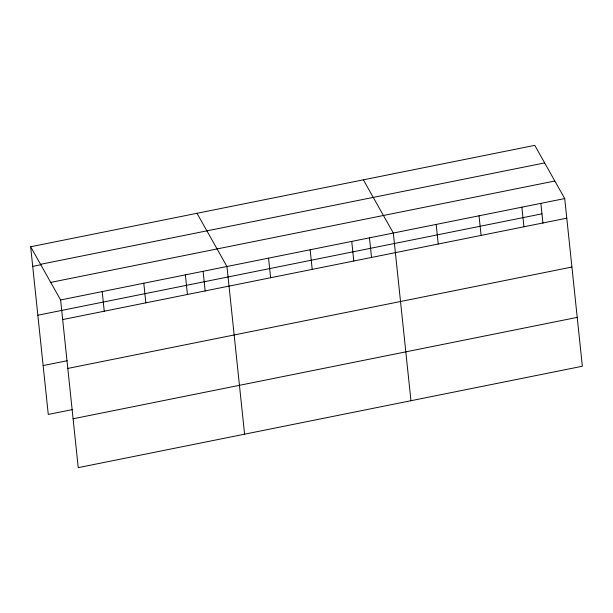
<?xml version="1.0" encoding="UTF-8"?>
<svg xmlns="http://www.w3.org/2000/svg" width="613" height="613" viewBox="0 0 613 613"><rect width="100%" height="100%" fill="white"/><g stroke="black" fill="none" stroke-linecap="round" stroke-linejoin="round"><path stroke-width="0.92" d="M30.65 246.755L534.766 145.358L564.726 198.566L582.35 366.245L78.234 467.642L60.61 299.964L30.65 246.755L48.274 414.434L72.303 409.599M40.535 264.318L544.658 162.92M32.711 266.364L41.025 264.686M50.718 282.401L554.842 181.011M60.61 299.964L564.726 198.566M37.845 315.22L541.969 213.83M62.672 319.572L566.787 218.174M43.14 365.57L67.169 360.735M67.805 368.428L571.921 267.038M73.093 418.779L577.216 317.381M363.371 179.839L393.324 233.04L410.948 400.718M197.011 213.293L226.963 266.502L244.587 434.18M540.881 203.493L542.942 223.155M521.878 207.186L523.939 226.795M479.029 215.807L481.09 235.407M436.172 224.427L438.234 244.028M369.478 237.967L371.547 257.629M351.739 241.407L353.793 261.015M310.147 249.775L312.209 269.375M268.555 258.142L270.617 277.743M203.118 271.429L205.186 291.083M185.379 274.869L187.44 294.47M143.787 283.237L145.848 302.837M102.195 291.596L104.256 311.205"/></g></svg>
